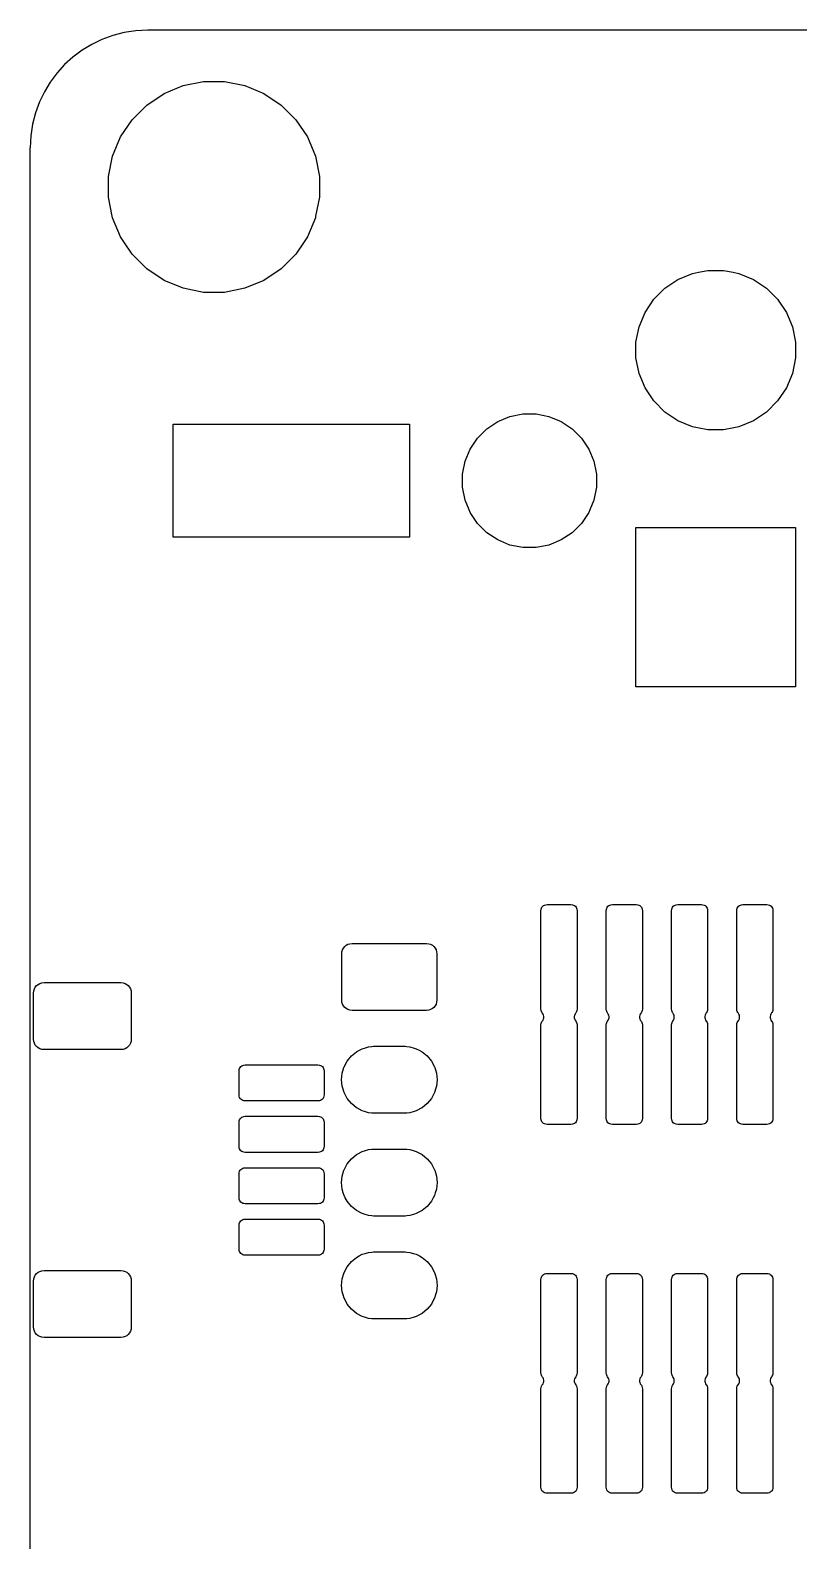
# Model space of a CAD drawing. Extents: x 51.8 to 142.9, y -95.9 to -38.
# Drawn here: x 51.82 to 66.77, y -67.36 to -37.97 of the extents above; entities that cross this region are included whole.
import ezdxf

# ---------------------------------------------------------------- set-up
doc = ezdxf.new("R2010")
doc.units = 0
doc.header["$MEASUREMENT"] = 0
doc.layers.add('BLACK', color=7, linetype='CONTINUOUS')

msp = doc.modelspace()

# ---------------------------------------------------------------- linework, layer by layer
at = {"layer": 'BLACK', "linetype": 'CONTINUOUS'}
for p, q in [((54.229, -37.973), (54.102, -37.973)), ((83.947, -37.973), (54.229, -37.973)), ((54.4195, -39.2034), (54.7927, -39.0488)), ((54.7927, -39.0488), (55.189, -38.97)), ((54.7927, -39.0488), (54.7927, -39.0488)), ((54.7927, -39.0488), (54.7927, -39.0488)), ((55.189, -38.97), (55.593, -38.97)), ((55.593, -38.97), (55.9893, -39.0488)), ((55.9893, -39.0488), (55.9893, -39.0488)), ((55.9893, -39.0488), (55.9893, -39.0488)), ((55.9893, -39.0488), (56.3625, -39.2034)), ((54.0836, -39.4279), (54.4195, -39.2034)), ((54.4195, -39.2034), (54.4195, -39.2034)), ((56.3625, -39.2034), (56.3625, -39.2034)), ((56.3625, -39.2034), (56.6984, -39.4279)), ((53.7979, -39.7136), (54.0836, -39.4279)), ((56.6984, -39.4279), (56.9841, -39.7136)), ((53.5734, -40.0495), (53.7979, -39.7136)), ((53.7979, -39.7136), (53.7979, -39.7136)), ((56.9841, -39.7136), (56.9841, -39.7136)), ((56.9841, -39.7136), (57.2086, -40.0495)), ((53.4188, -40.4227), (53.5734, -40.0495)), ((57.2086, -40.0495), (57.3632, -40.4227)), ((51.816, -93.853), (51.816, -40.259)), ((53.34, -40.819), (53.4188, -40.4227)), ((53.4188, -40.4227), (53.4188, -40.4227)), ((57.3632, -40.4227), (57.3632, -40.4227)), ((57.3632, -40.4227), (57.442, -40.819)), ((53.34, -41.223), (53.34, -40.819)), ((57.442, -40.819), (57.442, -41.223)), ((53.4134, -41.592), (53.34, -41.223)), ((57.442, -41.223), (57.3686, -41.592)), ((53.4188, -41.6193), (53.4134, -41.592)), ((53.5734, -41.9925), (53.4188, -41.6193)), ((57.3632, -41.6193), (57.2086, -41.9925)), ((57.3686, -41.592), (57.3632, -41.6193)), ((53.6363, -42.0866), (53.5734, -41.9925)), ((57.2086, -41.9925), (57.1457, -42.0866)), ((53.7979, -42.3284), (53.6363, -42.0866)), ((57.1457, -42.0866), (56.9841, -42.3284)), ((54.0836, -42.6141), (53.7979, -42.3284)), ((56.9841, -42.3284), (56.6984, -42.6141)), ((54.4195, -42.8386), (54.0836, -42.6141)), ((54.0836, -42.6141), (54.0836, -42.6141)), ((54.7927, -42.9932), (54.4195, -42.8386)), ((56.3625, -42.8386), (55.9893, -42.9932)), ((56.6984, -42.6141), (56.3625, -42.8386)), ((56.6984, -42.6141), (56.6984, -42.6141)), ((64.1623, -42.9913), (64.4163, -42.8215)), ((64.4163, -42.8215), (64.6986, -42.7046)), ((64.6986, -42.7046), (64.8139, -42.6817)), ((64.8139, -42.6817), (64.9982, -42.645)), ((64.9982, -42.645), (65.3038, -42.645)), ((65.3038, -42.645), (65.4881, -42.6817)), ((65.4881, -42.6817), (65.6034, -42.7046)), ((65.6034, -42.7046), (65.8857, -42.8215)), ((65.8857, -42.8215), (66.1397, -42.9913)), ((55.189, -43.072), (54.7927, -42.9932)), ((54.7927, -42.9932), (54.7927, -42.9932)), ((54.7927, -42.9932), (54.7927, -42.9932)), ((55.593, -43.072), (55.189, -43.072)), ((55.9893, -42.9932), (55.593, -43.072)), ((55.9893, -42.9932), (55.9893, -42.9932)), ((55.9893, -42.9932), (55.9893, -42.9932)), ((63.9463, -43.2073), (64.1623, -42.9913)), ((66.1397, -42.9913), (66.3557, -43.2073)), ((63.6596, -43.7436), (63.7765, -43.4613)), ((63.7765, -43.4613), (63.9463, -43.2073)), ((66.3557, -43.2073), (66.5255, -43.4613)), ((66.5255, -43.4613), (66.6424, -43.7436)), ((63.6, -44.0432), (63.6596, -43.7436)), ((66.6424, -43.7436), (66.702, -44.0432)), ((63.6, -44.3488), (63.6, -44.0432)), ((66.702, -44.0432), (66.702, -44.3488)), ((63.6596, -44.6484), (63.6, -44.3488)), ((66.702, -44.3488), (66.6424, -44.6484)), ((63.7765, -44.9307), (63.6596, -44.6484)), ((66.6424, -44.6484), (66.5255, -44.9307)), ((63.9463, -45.1847), (63.7765, -44.9307)), ((66.5255, -44.9307), (66.3557, -45.1847)), ((64.1623, -45.4007), (63.9463, -45.1847)), ((66.3557, -45.1847), (66.1397, -45.4007)), ((60.9421, -45.5705), (61.1485, -45.485)), ((61.1485, -45.485), (61.3999, -45.435)), ((61.1485, -45.485), (61.1485, -45.485)), ((61.1485, -45.485), (61.1485, -45.485)), ((61.3999, -45.435), (61.6561, -45.435)), ((61.6561, -45.435), (61.9075, -45.485)), ((61.9075, -45.485), (61.9075, -45.485)), ((61.9075, -45.485), (61.9075, -45.485)), ((61.9075, -45.485), (62.1139, -45.5705)), ((64.4163, -45.5705), (64.1623, -45.4007)), ((66.1397, -45.4007), (65.8857, -45.5705)), ((54.595, -47.837), (54.595, -45.635)), ((54.595, -45.635), (59.197, -45.635)), ((59.197, -45.635), (59.197, -47.837)), ((60.5174, -45.9067), (60.6987, -45.7254)), ((60.6987, -45.7254), (60.9117, -45.5831)), ((60.9117, -45.5831), (60.9421, -45.5705)), ((62.1139, -45.5705), (62.1443, -45.5831)), ((62.1443, -45.5831), (62.3573, -45.7254)), ((62.3573, -45.7254), (62.5386, -45.9067)), ((64.6986, -45.6874), (64.4163, -45.5705)), ((64.7985, -45.7073), (64.6986, -45.6874)), ((64.9982, -45.747), (64.7985, -45.7073)), ((65.3038, -45.747), (64.9982, -45.747)), ((65.5035, -45.7073), (65.3038, -45.747)), ((65.6034, -45.6874), (65.5035, -45.7073)), ((65.8857, -45.5705), (65.6034, -45.6874)), ((60.277, -46.3565), (60.3751, -46.1197)), ((60.3751, -46.1197), (60.5174, -45.9067)), ((62.5386, -45.9067), (62.6809, -46.1197)), ((62.6809, -46.1197), (62.779, -46.3565)), ((60.233, -46.5776), (60.277, -46.3565)), ((62.779, -46.3565), (62.823, -46.5776)), ((60.227, -46.6079), (60.233, -46.5776)), ((60.227, -46.8641), (60.227, -46.6079)), ((62.823, -46.5776), (62.829, -46.6079)), ((62.829, -46.6079), (62.829, -46.8641)), ((60.277, -47.1155), (60.227, -46.8641)), ((62.829, -46.8641), (62.779, -47.1155)), ((60.3552, -47.3043), (60.277, -47.1155)), ((60.3751, -47.3523), (60.3552, -47.3043)), ((62.7008, -47.3043), (62.6809, -47.3523)), ((62.779, -47.1155), (62.7008, -47.3043)), ((60.5174, -47.5653), (60.3751, -47.3523)), ((60.6987, -47.7466), (60.5174, -47.5653)), ((62.5386, -47.5653), (62.3573, -47.7466)), ((62.6809, -47.3523), (62.5386, -47.5653)), ((59.197, -47.837), (54.595, -47.837)), ((60.9117, -47.8889), (60.6987, -47.7466)), ((60.6987, -47.7466), (60.6987, -47.7466)), ((61.1485, -47.987), (60.9117, -47.8889)), ((62.1443, -47.8889), (61.9075, -47.987)), ((62.3573, -47.7466), (62.1443, -47.8889)), ((62.3573, -47.7466), (62.3573, -47.7466)), ((63.6, -50.747), (63.6, -47.645)), ((63.6, -47.645), (66.702, -47.645)), ((66.702, -47.645), (66.702, -50.747)), ((61.3999, -48.037), (61.1485, -47.987)), ((61.1485, -47.987), (61.1485, -47.987)), ((61.1485, -47.987), (61.1485, -47.987)), ((61.6561, -48.037), (61.3999, -48.037)), ((61.9075, -47.987), (61.6561, -48.037)), ((61.9075, -47.987), (61.9075, -47.987)), ((61.9075, -47.987), (61.9075, -47.987)), ((66.702, -50.747), (63.6, -50.747)), ((61.752, -55.0991), (61.7548, -55.0711)), ((61.752, -57.0129), (61.752, -55.0991)), ((61.7548, -55.0711), (61.7612, -55.05)), ((61.7612, -55.05), (61.7715, -55.0306)), ((61.7715, -55.0306), (61.7855, -55.0135)), ((61.7855, -55.0135), (61.8026, -54.9995)), ((61.8026, -54.9995), (61.822, -54.9892)), ((61.822, -54.9892), (61.8431, -54.9828)), ((61.8431, -54.9828), (61.8711, -54.98)), ((61.8711, -54.98), (62.3349, -54.98)), ((62.3349, -54.98), (62.3629, -54.9828)), ((62.3629, -54.9828), (62.384, -54.9892)), ((62.384, -54.9892), (62.4034, -54.9995)), ((62.4034, -54.9995), (62.4205, -55.0135)), ((62.4205, -55.0135), (62.4345, -55.0306)), ((62.4345, -55.0306), (62.4448, -55.05)), ((62.4448, -55.05), (62.4512, -55.0711)), ((62.4512, -55.0711), (62.454, -55.0991)), ((62.454, -55.0991), (62.454, -57.0129)), ((63.022, -55.0991), (63.0248, -55.0711)), ((63.022, -57.0129), (63.022, -55.0991)), ((63.0248, -55.0711), (63.0312, -55.05)), ((63.0312, -55.05), (63.0415, -55.0306)), ((63.0415, -55.0306), (63.0555, -55.0135)), ((63.0555, -55.0135), (63.0726, -54.9995)), ((63.0726, -54.9995), (63.092, -54.9892)), ((63.092, -54.9892), (63.1131, -54.9828)), ((63.1131, -54.9828), (63.1411, -54.98)), ((63.1411, -54.98), (63.6049, -54.98)), ((63.6049, -54.98), (63.6329, -54.9828)), ((63.6329, -54.9828), (63.654, -54.9892)), ((63.654, -54.9892), (63.6734, -54.9995)), ((63.6734, -54.9995), (63.6905, -55.0135)), ((63.6905, -55.0135), (63.7045, -55.0306)), ((63.7045, -55.0306), (63.7148, -55.05)), ((63.7148, -55.05), (63.7212, -55.0711)), ((63.7212, -55.0711), (63.724, -55.0991)), ((63.724, -55.0991), (63.724, -57.0129)), ((64.292, -55.0991), (64.2948, -55.0711)), ((64.292, -57.0129), (64.292, -55.0991)), ((64.2948, -55.0711), (64.3012, -55.05)), ((64.3012, -55.05), (64.3115, -55.0306)), ((64.3115, -55.0306), (64.3255, -55.0135)), ((64.3255, -55.0135), (64.3426, -54.9995)), ((64.3426, -54.9995), (64.362, -54.9892)), ((64.362, -54.9892), (64.3831, -54.9828)), ((64.3831, -54.9828), (64.4111, -54.98)), ((64.4111, -54.98), (64.8749, -54.98)), ((64.8749, -54.98), (64.9029, -54.9828)), ((64.9029, -54.9828), (64.924, -54.9892)), ((64.924, -54.9892), (64.9434, -54.9995)), ((64.9434, -54.9995), (64.9605, -55.0135)), ((64.9605, -55.0135), (64.9745, -55.0306)), ((64.9745, -55.0306), (64.9848, -55.05)), ((64.9848, -55.05), (64.9912, -55.0711)), ((64.9912, -55.0711), (64.994, -55.0991)), ((64.994, -55.0991), (64.994, -57.0129)), ((65.562, -55.0991), (65.5648, -55.0711)), ((65.562, -57.0129), (65.562, -55.0991)), ((65.5648, -55.0711), (65.5712, -55.05)), ((65.5712, -55.05), (65.5815, -55.0306)), ((65.5815, -55.0306), (65.5955, -55.0135)), ((65.5955, -55.0135), (65.6126, -54.9995)), ((65.6126, -54.9995), (65.632, -54.9892)), ((65.632, -54.9892), (65.6531, -54.9828)), ((65.6531, -54.9828), (65.6811, -54.98)), ((65.6811, -54.98), (66.1449, -54.98)), ((66.1449, -54.98), (66.1729, -54.9828)), ((66.1729, -54.9828), (66.194, -54.9892)), ((66.194, -54.9892), (66.2134, -54.9995)), ((66.2134, -54.9995), (66.2305, -55.0135)), ((66.2305, -55.0135), (66.2445, -55.0306)), ((66.2445, -55.0306), (66.2548, -55.05)), ((66.2548, -55.05), (66.2612, -55.0711)), ((66.2612, -55.0711), (66.264, -55.0991)), ((66.264, -55.0991), (66.264, -57.0129)), ((57.8907, -55.8597), (57.9089, -55.8255)), ((57.9089, -55.8255), (57.9335, -55.7955)), ((57.9335, -55.7955), (57.9635, -55.7709)), ((57.9635, -55.7709), (57.9977, -55.7527)), ((57.9977, -55.7527), (58.0348, -55.7414)), ((58.0348, -55.7414), (58.0795, -55.737)), ((58.0795, -55.737), (59.5225, -55.737)), ((59.5225, -55.737), (59.5672, -55.7414)), ((59.5672, -55.7414), (59.6043, -55.7527)), ((59.6043, -55.7527), (59.6385, -55.7709)), ((59.6385, -55.7709), (59.6685, -55.7955)), ((59.6685, -55.7955), (59.6931, -55.8255)), ((59.6931, -55.8255), (59.7113, -55.8597)), ((57.875, -55.9415), (57.8794, -55.8968)), ((57.875, -56.8345), (57.875, -55.9415)), ((57.8794, -55.8968), (57.8907, -55.8597)), ((59.7113, -55.8597), (59.7226, -55.8968)), ((59.7226, -55.8968), (59.727, -55.9415)), ((59.727, -55.9415), (59.727, -56.8345)), ((51.881, -56.7035), (51.8854, -56.6588)), ((51.881, -57.5965), (51.881, -56.7035)), ((51.8854, -56.6588), (51.8967, -56.6217)), ((51.8967, -56.6217), (51.9149, -56.5875)), ((51.9149, -56.5875), (51.9395, -56.5575)), ((51.9395, -56.5575), (51.9695, -56.5329)), ((51.9695, -56.5329), (52.0037, -56.5147)), ((52.0037, -56.5147), (52.0408, -56.5034)), ((52.0408, -56.5034), (52.0855, -56.499)), ((52.0855, -56.499), (53.5785, -56.499)), ((53.5785, -56.499), (53.6232, -56.5034)), ((53.6232, -56.5034), (53.6603, -56.5147)), ((53.6603, -56.5147), (53.6945, -56.5329)), ((53.6945, -56.5329), (53.7245, -56.5575)), ((53.7245, -56.5575), (53.7491, -56.5875)), ((53.7491, -56.5875), (53.7673, -56.6217)), ((53.7673, -56.6217), (53.7786, -56.6588)), ((53.7786, -56.6588), (53.783, -56.7035)), ((53.783, -56.7035), (53.783, -57.5965)), ((57.8794, -56.8792), (57.875, -56.8345)), ((57.8907, -56.9163), (57.8794, -56.8792)), ((57.9089, -56.9505), (57.8907, -56.9163)), ((57.9335, -56.9805), (57.9089, -56.9505)), ((57.9635, -57.0051), (57.9335, -56.9805)), ((59.6685, -56.9805), (59.6385, -57.0051)), ((59.6931, -56.9505), (59.6685, -56.9805)), ((59.7113, -56.9163), (59.6931, -56.9505)), ((59.7226, -56.8792), (59.7113, -56.9163)), ((59.727, -56.8345), (59.7226, -56.8792)), ((57.9977, -57.0233), (57.9635, -57.0051)), ((58.0348, -57.0346), (57.9977, -57.0233)), ((58.0795, -57.039), (58.0348, -57.0346)), ((59.5225, -57.039), (58.0795, -57.039)), ((59.5672, -57.0346), (59.5225, -57.039)), ((59.6043, -57.0233), (59.5672, -57.0346)), ((59.6385, -57.0051), (59.6043, -57.0233)), ((61.7548, -57.0409), (61.752, -57.0129)), ((61.752, -57.3241), (61.7548, -57.2961)), ((61.7612, -57.062), (61.7548, -57.0409)), ((61.7548, -57.2961), (61.7612, -57.275)), ((61.7715, -57.0814), (61.7612, -57.062)), ((61.7612, -57.275), (61.7715, -57.2556)), ((61.7779, -57.0892), (61.7715, -57.0814)), ((61.7715, -57.2556), (61.7779, -57.2478)), ((61.7915, -57.1096), (61.7779, -57.0892)), ((61.7779, -57.2478), (61.7915, -57.2274)), ((61.8009, -57.1322), (61.7915, -57.1096)), ((61.7915, -57.2274), (61.8009, -57.2048)), ((61.8057, -57.1562), (61.8009, -57.1322)), ((61.8009, -57.2048), (61.8057, -57.1808)), ((61.8057, -57.1808), (61.8057, -57.1562)), ((62.4051, -57.1322), (62.4003, -57.1562)), ((62.4003, -57.1562), (62.4003, -57.1807)), ((62.4003, -57.1807), (62.4051, -57.2048)), ((62.4145, -57.1096), (62.4051, -57.1322)), ((62.4051, -57.2048), (62.4145, -57.2274)), ((62.4281, -57.0892), (62.4145, -57.1096)), ((62.4145, -57.2274), (62.4281, -57.2478)), ((62.4345, -57.0814), (62.4281, -57.0892)), ((62.4281, -57.2478), (62.4345, -57.2556)), ((62.4448, -57.062), (62.4345, -57.0814)), ((62.4345, -57.2556), (62.4448, -57.275)), ((62.4512, -57.0409), (62.4448, -57.062)), ((62.4448, -57.275), (62.4512, -57.2961)), ((62.454, -57.0129), (62.4512, -57.0409)), ((62.4512, -57.2961), (62.454, -57.3241)), ((63.0248, -57.0409), (63.022, -57.0129)), ((63.022, -57.3241), (63.0248, -57.2961)), ((63.0312, -57.062), (63.0248, -57.0409)), ((63.0248, -57.2961), (63.0312, -57.275)), ((63.0415, -57.0814), (63.0312, -57.062)), ((63.0312, -57.275), (63.0415, -57.2556)), ((63.0479, -57.0892), (63.0415, -57.0814)), ((63.0415, -57.2556), (63.0479, -57.2478)), ((63.0615, -57.1096), (63.0479, -57.0892)), ((63.0479, -57.2478), (63.0615, -57.2274)), ((63.0709, -57.1322), (63.0615, -57.1096)), ((63.0615, -57.2274), (63.0709, -57.2048)), ((63.0757, -57.1562), (63.0709, -57.1322)), ((63.0709, -57.2048), (63.0757, -57.1808)), ((63.0757, -57.1808), (63.0757, -57.1562)), ((63.6751, -57.1322), (63.6703, -57.1562)), ((63.6703, -57.1562), (63.6703, -57.1807)), ((63.6703, -57.1807), (63.6751, -57.2048)), ((63.6845, -57.1096), (63.6751, -57.1322)), ((63.6751, -57.2048), (63.6845, -57.2274)), ((63.6981, -57.0892), (63.6845, -57.1096)), ((63.6845, -57.2274), (63.6981, -57.2478)), ((63.7045, -57.0814), (63.6981, -57.0892)), ((63.6981, -57.2478), (63.7045, -57.2556)), ((63.7148, -57.062), (63.7045, -57.0814)), ((63.7045, -57.2556), (63.7148, -57.275)), ((63.7212, -57.0409), (63.7148, -57.062)), ((63.7148, -57.275), (63.7212, -57.2961)), ((63.724, -57.0129), (63.7212, -57.0409)), ((63.7212, -57.2961), (63.724, -57.3241)), ((64.2948, -57.0409), (64.292, -57.0129)), ((64.292, -57.3241), (64.2948, -57.2961)), ((64.3012, -57.062), (64.2948, -57.0409)), ((64.2948, -57.2961), (64.3012, -57.275)), ((64.3115, -57.0814), (64.3012, -57.062)), ((64.3012, -57.275), (64.3115, -57.2556)), ((64.3179, -57.0892), (64.3115, -57.0814)), ((64.3115, -57.2556), (64.3179, -57.2478)), ((64.3315, -57.1096), (64.3179, -57.0892)), ((64.3179, -57.2478), (64.3315, -57.2274)), ((64.3409, -57.1322), (64.3315, -57.1096)), ((64.3315, -57.2274), (64.3409, -57.2048)), ((64.3457, -57.1562), (64.3409, -57.1322)), ((64.3409, -57.2048), (64.3457, -57.1808)), ((64.3457, -57.1808), (64.3457, -57.1562)), ((64.9451, -57.1322), (64.9403, -57.1562)), ((64.9403, -57.1562), (64.9403, -57.1807)), ((64.9403, -57.1807), (64.9451, -57.2048)), ((64.9545, -57.1096), (64.9451, -57.1322)), ((64.9451, -57.2048), (64.9545, -57.2274)), ((64.9681, -57.0892), (64.9545, -57.1096)), ((64.9545, -57.2274), (64.9681, -57.2478)), ((64.9745, -57.0814), (64.9681, -57.0892)), ((64.9681, -57.2478), (64.9745, -57.2556)), ((64.9848, -57.062), (64.9745, -57.0814)), ((64.9745, -57.2556), (64.9848, -57.275)), ((64.9912, -57.0409), (64.9848, -57.062)), ((64.9848, -57.275), (64.9912, -57.2961)), ((64.994, -57.0129), (64.9912, -57.0409)), ((64.9912, -57.2961), (64.994, -57.3241)), ((65.5648, -57.0409), (65.562, -57.0129)), ((65.562, -57.3241), (65.5648, -57.2961)), ((65.5712, -57.062), (65.5648, -57.0409)), ((65.5648, -57.2961), (65.5712, -57.275)), ((65.5815, -57.0814), (65.5712, -57.062)), ((65.5712, -57.275), (65.5815, -57.2556)), ((65.5879, -57.0892), (65.5815, -57.0814)), ((65.5815, -57.2556), (65.5879, -57.2478)), ((65.6015, -57.1096), (65.5879, -57.0892)), ((65.5879, -57.2478), (65.6015, -57.2274)), ((65.6109, -57.1322), (65.6015, -57.1096)), ((65.6015, -57.2274), (65.6109, -57.2048)), ((65.6157, -57.1562), (65.6109, -57.1322)), ((65.6109, -57.2048), (65.6157, -57.1808)), ((65.6157, -57.1808), (65.6157, -57.1562)), ((66.2151, -57.1322), (66.2103, -57.1562)), ((66.2103, -57.1562), (66.2103, -57.1807)), ((66.2103, -57.1807), (66.2151, -57.2048)), ((66.2245, -57.1096), (66.2151, -57.1322)), ((66.2151, -57.2048), (66.2245, -57.2274)), ((66.2381, -57.0892), (66.2245, -57.1096)), ((66.2245, -57.2274), (66.2381, -57.2478)), ((66.2445, -57.0814), (66.2381, -57.0892)), ((66.2381, -57.2478), (66.2445, -57.2556)), ((66.2548, -57.062), (66.2445, -57.0814)), ((66.2445, -57.2556), (66.2548, -57.275)), ((66.2612, -57.0409), (66.2548, -57.062)), ((66.2548, -57.275), (66.2612, -57.2961)), ((66.264, -57.0129), (66.2612, -57.0409)), ((66.2612, -57.2961), (66.264, -57.3241)), ((61.752, -59.1379), (61.752, -57.3241)), ((62.454, -57.3241), (62.454, -59.1379)), ((63.022, -59.1379), (63.022, -57.3241)), ((63.724, -57.3241), (63.724, -59.1379)), ((64.292, -59.1379), (64.292, -57.3241)), ((64.994, -57.3241), (64.994, -59.1379)), ((65.562, -59.1379), (65.562, -57.3241)), ((66.264, -57.3241), (66.264, -59.1379)), ((51.8854, -57.6412), (51.881, -57.5965)), ((51.8967, -57.6783), (51.8854, -57.6412)), ((51.9149, -57.7125), (51.8967, -57.6783)), ((51.9395, -57.7425), (51.9149, -57.7125)), ((51.9695, -57.7671), (51.9395, -57.7425)), ((52.0037, -57.7853), (51.9695, -57.7671)), ((52.0408, -57.7966), (52.0037, -57.7853)), ((52.0855, -57.801), (52.0408, -57.7966)), ((53.5785, -57.801), (52.0855, -57.801)), ((53.6232, -57.7966), (53.5785, -57.801)), ((53.6603, -57.7853), (53.6232, -57.7966)), ((53.6945, -57.7671), (53.6603, -57.7853)), ((53.7245, -57.7425), (53.6945, -57.7671)), ((53.7491, -57.7125), (53.7245, -57.7425)), ((53.7673, -57.6783), (53.7491, -57.7125)), ((53.7786, -57.6412), (53.7673, -57.6783)), ((53.783, -57.5965), (53.7786, -57.6412)), ((58.0634, -57.9254), (58.1626, -57.8441)), ((58.1626, -57.8441), (58.2193, -57.8138)), ((58.2193, -57.8138), (58.2757, -57.7836)), ((58.2757, -57.7836), (58.3166, -57.7712)), ((58.3166, -57.7712), (58.3984, -57.7464)), ((58.3984, -57.7464), (58.4621, -57.7401)), ((58.4621, -57.7401), (58.494, -57.737)), ((58.494, -57.737), (59.108, -57.737)), ((59.108, -57.737), (59.1399, -57.7401)), ((59.1399, -57.7401), (59.2036, -57.7464)), ((59.2036, -57.7464), (59.2854, -57.7712)), ((59.2854, -57.7712), (59.3263, -57.7836)), ((59.3263, -57.7836), (59.3827, -57.8138)), ((59.3827, -57.8138), (59.4394, -57.8441)), ((59.4394, -57.8441), (59.5386, -57.9254)), ((55.8838, -58.1901), (55.8902, -58.169)), ((55.8902, -58.169), (55.9005, -58.1496)), ((55.9005, -58.1496), (55.9145, -58.1325)), ((55.9145, -58.1325), (55.9316, -58.1185)), ((55.9316, -58.1185), (55.951, -58.1082)), ((55.951, -58.1082), (55.9721, -58.1018)), ((55.9721, -58.1018), (56.0001, -58.099)), ((56.0001, -58.099), (57.4139, -58.099)), ((57.4139, -58.099), (57.4419, -58.1018)), ((57.4419, -58.1018), (57.463, -58.1082)), ((57.463, -58.1082), (57.4824, -58.1185)), ((57.4824, -58.1185), (57.4995, -58.1325)), ((57.4995, -58.1325), (57.5135, -58.1496)), ((57.5135, -58.1496), (57.5238, -58.169)), ((57.5238, -58.169), (57.5302, -58.1901)), ((57.8844, -58.2604), (57.918, -58.1496)), ((57.918, -58.1496), (57.9216, -58.1377)), ((57.9216, -58.1377), (57.9821, -58.0246)), ((57.9821, -58.0246), (58.0634, -57.9254)), ((57.9821, -58.0246), (57.9821, -58.0246)), ((59.5386, -57.9254), (59.6199, -58.0246)), ((59.6199, -58.0246), (59.6199, -58.0246)), ((59.6199, -58.0246), (59.6804, -58.1377)), ((59.6804, -58.1377), (59.684, -58.1496)), ((59.684, -58.1496), (59.7176, -58.2604)), ((55.881, -58.2181), (55.8838, -58.1901)), ((55.881, -58.6819), (55.881, -58.2181)), ((57.5302, -58.1901), (57.533, -58.2181)), ((57.533, -58.2181), (57.533, -58.6819)), ((57.8719, -58.388), (57.8844, -58.2604)), ((57.8844, -58.5156), (57.8719, -58.388)), ((59.7176, -58.2604), (59.7301, -58.388)), ((59.7301, -58.388), (59.7176, -58.5156)), ((55.8838, -58.7099), (55.881, -58.6819)), ((55.8902, -58.731), (55.8838, -58.7099)), ((55.9005, -58.7504), (55.8902, -58.731)), ((55.9145, -58.7675), (55.9005, -58.7504)), ((57.5135, -58.7504), (57.4995, -58.7675)), ((57.5238, -58.731), (57.5135, -58.7504)), ((57.5302, -58.7099), (57.5238, -58.731)), ((57.533, -58.6819), (57.5302, -58.7099)), ((57.8945, -58.5489), (57.8844, -58.5156)), ((57.9216, -58.6383), (57.8945, -58.5489)), ((57.9466, -58.6851), (57.9216, -58.6383)), ((57.9821, -58.7514), (57.9466, -58.6851)), ((58.0634, -58.8506), (57.9821, -58.7514)), ((59.6199, -58.7514), (59.5386, -58.8506)), ((59.6554, -58.6851), (59.6199, -58.7514)), ((59.6804, -58.6383), (59.6554, -58.6851)), ((59.7075, -58.5489), (59.6804, -58.6383)), ((59.7176, -58.5156), (59.7075, -58.5489)), ((55.9316, -58.7815), (55.9145, -58.7675)), ((55.951, -58.7918), (55.9316, -58.7815)), ((55.9721, -58.7982), (55.951, -58.7918)), ((56.0001, -58.801), (55.9721, -58.7982)), ((57.4139, -58.801), (56.0001, -58.801)), ((57.4419, -58.7982), (57.4139, -58.801)), ((57.463, -58.7918), (57.4419, -58.7982)), ((57.4824, -58.7815), (57.463, -58.7918)), ((57.4995, -58.7675), (57.4824, -58.7815)), ((58.1626, -58.9319), (58.0634, -58.8506)), ((58.1666, -58.9341), (58.1626, -58.9319)), ((58.2757, -58.9924), (58.1666, -58.9341)), ((58.3166, -59.0048), (58.2757, -58.9924)), ((58.3984, -59.0296), (58.3166, -59.0048)), ((58.4621, -59.0359), (58.3984, -59.0296)), ((58.494, -59.039), (58.4621, -59.0359)), ((59.108, -59.039), (58.494, -59.039)), ((59.1399, -59.0359), (59.108, -59.039)), ((59.2036, -59.0296), (59.1399, -59.0359)), ((59.2854, -59.0048), (59.2036, -59.0296)), ((59.3263, -58.9924), (59.2854, -59.0048)), ((59.4354, -58.9341), (59.3263, -58.9924)), ((59.4394, -58.9319), (59.4354, -58.9341)), ((59.5386, -58.8506), (59.4394, -58.9319)), ((55.881, -59.2181), (55.8838, -59.1901)), ((55.881, -59.6819), (55.881, -59.2181)), ((55.8838, -59.1901), (55.8902, -59.169)), ((55.8902, -59.169), (55.9005, -59.1496)), ((55.9005, -59.1496), (55.9145, -59.1325)), ((55.9145, -59.1325), (55.9316, -59.1185)), ((55.9316, -59.1185), (55.951, -59.1082)), ((55.951, -59.1082), (55.9721, -59.1018)), ((55.9721, -59.1018), (56.0001, -59.099)), ((56.0001, -59.099), (57.4139, -59.099)), ((57.4139, -59.099), (57.4419, -59.1018)), ((57.4419, -59.1018), (57.463, -59.1082)), ((57.463, -59.1082), (57.4824, -59.1185)), ((57.4824, -59.1185), (57.4995, -59.1325)), ((57.4995, -59.1325), (57.5135, -59.1496)), ((57.5135, -59.1496), (57.5238, -59.169)), ((57.5238, -59.169), (57.5302, -59.1901)), ((57.5302, -59.1901), (57.533, -59.2181)), ((57.533, -59.2181), (57.533, -59.6819)), ((61.7548, -59.1659), (61.752, -59.1379)), ((61.7612, -59.187), (61.7548, -59.1659)), ((61.7715, -59.2064), (61.7612, -59.187)), ((61.7855, -59.2235), (61.7715, -59.2064)), ((61.8026, -59.2375), (61.7855, -59.2235)), ((61.822, -59.2478), (61.8026, -59.2375)), ((61.8431, -59.2542), (61.822, -59.2478)), ((61.8711, -59.257), (61.8431, -59.2542)), ((62.3349, -59.257), (61.8711, -59.257)), ((62.3629, -59.2542), (62.3349, -59.257)), ((62.384, -59.2478), (62.3629, -59.2542)), ((62.4034, -59.2375), (62.384, -59.2478)), ((62.4205, -59.2235), (62.4034, -59.2375)), ((62.4345, -59.2064), (62.4205, -59.2235)), ((62.4448, -59.187), (62.4345, -59.2064)), ((62.4512, -59.1659), (62.4448, -59.187)), ((62.454, -59.1379), (62.4512, -59.1659)), ((63.0248, -59.1659), (63.022, -59.1379)), ((63.0312, -59.187), (63.0248, -59.1659)), ((63.0415, -59.2064), (63.0312, -59.187)), ((63.0555, -59.2235), (63.0415, -59.2064)), ((63.0726, -59.2375), (63.0555, -59.2235)), ((63.092, -59.2478), (63.0726, -59.2375)), ((63.1131, -59.2542), (63.092, -59.2478)), ((63.1411, -59.257), (63.1131, -59.2542)), ((63.6049, -59.257), (63.1411, -59.257)), ((63.6329, -59.2542), (63.6049, -59.257)), ((63.654, -59.2478), (63.6329, -59.2542)), ((63.6734, -59.2375), (63.654, -59.2478)), ((63.6905, -59.2235), (63.6734, -59.2375)), ((63.7045, -59.2064), (63.6905, -59.2235)), ((63.7148, -59.187), (63.7045, -59.2064)), ((63.7212, -59.1659), (63.7148, -59.187)), ((63.724, -59.1379), (63.7212, -59.1659)), ((64.2948, -59.1659), (64.292, -59.1379)), ((64.3012, -59.187), (64.2948, -59.1659)), ((64.3115, -59.2064), (64.3012, -59.187)), ((64.3255, -59.2235), (64.3115, -59.2064)), ((64.3426, -59.2375), (64.3255, -59.2235)), ((64.362, -59.2478), (64.3426, -59.2375)), ((64.3831, -59.2542), (64.362, -59.2478)), ((64.4111, -59.257), (64.3831, -59.2542)), ((64.8749, -59.257), (64.4111, -59.257)), ((64.9029, -59.2542), (64.8749, -59.257)), ((64.924, -59.2478), (64.9029, -59.2542)), ((64.9434, -59.2375), (64.924, -59.2478)), ((64.9605, -59.2235), (64.9434, -59.2375)), ((64.9745, -59.2064), (64.9605, -59.2235)), ((64.9848, -59.187), (64.9745, -59.2064)), ((64.9912, -59.1659), (64.9848, -59.187)), ((64.994, -59.1379), (64.9912, -59.1659)), ((65.5648, -59.1659), (65.562, -59.1379)), ((65.5712, -59.187), (65.5648, -59.1659)), ((65.5815, -59.2064), (65.5712, -59.187)), ((65.5955, -59.2235), (65.5815, -59.2064)), ((65.6126, -59.2375), (65.5955, -59.2235)), ((65.632, -59.2478), (65.6126, -59.2375)), ((65.6531, -59.2542), (65.632, -59.2478)), ((65.6811, -59.257), (65.6531, -59.2542)), ((66.1449, -59.257), (65.6811, -59.257)), ((66.1729, -59.2542), (66.1449, -59.257)), ((66.194, -59.2478), (66.1729, -59.2542)), ((66.2134, -59.2375), (66.194, -59.2478)), ((66.2305, -59.2235), (66.2134, -59.2375)), ((66.2445, -59.2064), (66.2305, -59.2235)), ((66.2548, -59.187), (66.2445, -59.2064)), ((66.2612, -59.1659), (66.2548, -59.187)), ((66.264, -59.1379), (66.2612, -59.1659)), ((55.8838, -59.7099), (55.881, -59.6819)), ((55.8902, -59.731), (55.8838, -59.7099)), ((55.9005, -59.7504), (55.8902, -59.731)), ((55.9145, -59.7675), (55.9005, -59.7504)), ((55.9316, -59.7815), (55.9145, -59.7675)), ((55.951, -59.7918), (55.9316, -59.7815)), ((55.9721, -59.7982), (55.951, -59.7918)), ((56.0001, -59.801), (55.9721, -59.7982)), ((57.4139, -59.801), (56.0001, -59.801)), ((57.4419, -59.7982), (57.4139, -59.801)), ((57.463, -59.7918), (57.4419, -59.7982)), ((57.4824, -59.7815), (57.463, -59.7918)), ((57.4995, -59.7675), (57.4824, -59.7815)), ((57.5135, -59.7504), (57.4995, -59.7675)), ((57.5238, -59.731), (57.5135, -59.7504)), ((57.5302, -59.7099), (57.5238, -59.731)), ((57.533, -59.6819), (57.5302, -59.7099)), ((57.9821, -60.0246), (58.0634, -59.9254)), ((58.0634, -59.9254), (58.1626, -59.8441)), ((58.1626, -59.8441), (58.1886, -59.8302)), ((58.1886, -59.8302), (58.2757, -59.7836)), ((58.2757, -59.7836), (58.3359, -59.7654)), ((58.3359, -59.7654), (58.3984, -59.7464)), ((58.3984, -59.7464), (58.4621, -59.7401)), ((58.4621, -59.7401), (58.494, -59.737)), ((58.494, -59.737), (59.108, -59.737)), ((59.108, -59.737), (59.1399, -59.7401)), ((59.1399, -59.7401), (59.2036, -59.7464)), ((59.2036, -59.7464), (59.2661, -59.7654)), ((59.2661, -59.7654), (59.3263, -59.7836)), ((59.3263, -59.7836), (59.4134, -59.8302)), ((59.4134, -59.8302), (59.4394, -59.8441)), ((59.4394, -59.8441), (59.5386, -59.9254)), ((59.5386, -59.9254), (59.6199, -60.0246)), ((55.881, -60.2181), (55.8838, -60.1901)), ((55.881, -60.6819), (55.881, -60.2181)), ((55.8838, -60.1901), (55.8902, -60.169)), ((55.8902, -60.169), (55.9005, -60.1496)), ((55.9005, -60.1496), (55.9145, -60.1325)), ((55.9145, -60.1325), (55.9316, -60.1185)), ((55.9316, -60.1185), (55.951, -60.1082)), ((55.951, -60.1082), (55.9721, -60.1018)), ((55.9721, -60.1018), (56.0001, -60.099)), ((56.0001, -60.099), (57.4139, -60.099)), ((57.4139, -60.099), (57.4419, -60.1018)), ((57.4419, -60.1018), (57.463, -60.1082)), ((57.463, -60.1082), (57.4824, -60.1185)), ((57.4824, -60.1185), (57.4995, -60.1325)), ((57.4995, -60.1325), (57.5135, -60.1496)), ((57.5135, -60.1496), (57.5238, -60.169)), ((57.5238, -60.169), (57.5302, -60.1901)), ((57.5302, -60.1901), (57.533, -60.2181)), ((57.533, -60.2181), (57.533, -60.6819)), ((57.8844, -60.2604), (57.918, -60.1496)), ((57.918, -60.1496), (57.9216, -60.1377)), ((57.9216, -60.1377), (57.9821, -60.0246)), ((57.9821, -60.0246), (57.9821, -60.0246)), ((59.6199, -60.0246), (59.6199, -60.0246)), ((59.6199, -60.0246), (59.6804, -60.1377)), ((59.6804, -60.1377), (59.684, -60.1496)), ((59.684, -60.1496), (59.7176, -60.2604)), ((57.8719, -60.388), (57.8844, -60.2604)), ((57.8844, -60.5156), (57.8719, -60.388)), ((57.9053, -60.5844), (57.8844, -60.5156)), ((59.7176, -60.5156), (59.6967, -60.5844)), ((59.7176, -60.2604), (59.7301, -60.388)), ((59.7301, -60.388), (59.7176, -60.5156)), ((55.8838, -60.7099), (55.881, -60.6819)), ((55.8902, -60.731), (55.8838, -60.7099)), ((55.9005, -60.7504), (55.8902, -60.731)), ((55.9145, -60.7675), (55.9005, -60.7504)), ((55.9316, -60.7815), (55.9145, -60.7675)), ((55.951, -60.7918), (55.9316, -60.7815)), ((55.9721, -60.7982), (55.951, -60.7918)), ((56.0001, -60.801), (55.9721, -60.7982)), ((57.4139, -60.801), (56.0001, -60.801)), ((57.4419, -60.7982), (57.4139, -60.801)), ((57.463, -60.7918), (57.4419, -60.7982)), ((57.4824, -60.7815), (57.463, -60.7918)), ((57.4995, -60.7675), (57.4824, -60.7815)), ((57.5135, -60.7504), (57.4995, -60.7675)), ((57.5238, -60.731), (57.5135, -60.7504)), ((57.5302, -60.7099), (57.5238, -60.731)), ((57.533, -60.6819), (57.5302, -60.7099)), ((57.9216, -60.6383), (57.9053, -60.5844)), ((57.9449, -60.6819), (57.9216, -60.6383)), ((57.9821, -60.7514), (57.9449, -60.6819)), ((58.0634, -60.8506), (57.9821, -60.7514)), ((59.6199, -60.7514), (59.5386, -60.8506)), ((59.6571, -60.6819), (59.6199, -60.7514)), ((59.6804, -60.6383), (59.6571, -60.6819)), ((59.6967, -60.5844), (59.6804, -60.6383)), ((55.9316, -61.1185), (55.951, -61.1082)), ((55.951, -61.1082), (55.9721, -61.1018)), ((55.9721, -61.1018), (56.0001, -61.099)), ((56.0001, -61.099), (57.4139, -61.099)), ((57.4139, -61.099), (57.4419, -61.1018)), ((57.4419, -61.1018), (57.463, -61.1082)), ((57.463, -61.1082), (57.4824, -61.1185)), ((58.1626, -60.9319), (58.0634, -60.8506)), ((58.2757, -60.9924), (58.1626, -60.9319)), ((58.1626, -60.9319), (58.1626, -60.9319)), ((58.3105, -61.0029), (58.2757, -60.9924)), ((58.3984, -61.0296), (58.3105, -61.0029)), ((58.4621, -61.0359), (58.3984, -61.0296)), ((58.494, -61.039), (58.4621, -61.0359)), ((59.108, -61.039), (58.494, -61.039)), ((59.1399, -61.0359), (59.108, -61.039)), ((59.2036, -61.0296), (59.1399, -61.0359)), ((59.2915, -61.0029), (59.2036, -61.0296)), ((59.3263, -60.9924), (59.2915, -61.0029)), ((59.4394, -60.9319), (59.3263, -60.9924)), ((59.5386, -60.8506), (59.4394, -60.9319)), ((59.4394, -60.9319), (59.4394, -60.9319)), ((55.881, -61.2181), (55.8838, -61.1901)), ((55.881, -61.6819), (55.881, -61.2181)), ((55.8838, -61.1901), (55.8902, -61.169)), ((55.8902, -61.169), (55.9005, -61.1496)), ((55.9005, -61.1496), (55.9145, -61.1325)), ((55.9145, -61.1325), (55.9316, -61.1185)), ((57.4824, -61.1185), (57.4995, -61.1325)), ((57.4995, -61.1325), (57.5135, -61.1496)), ((57.5135, -61.1496), (57.5238, -61.169)), ((57.5238, -61.169), (57.5302, -61.1901)), ((57.5302, -61.1901), (57.533, -61.2181)), ((57.533, -61.2181), (57.533, -61.6819)), ((55.8838, -61.7099), (55.881, -61.6819)), ((57.533, -61.6819), (57.5302, -61.7099)), ((55.8902, -61.731), (55.8838, -61.7099)), ((55.9005, -61.7504), (55.8902, -61.731)), ((55.9145, -61.7675), (55.9005, -61.7504)), ((55.9316, -61.7815), (55.9145, -61.7675)), ((55.951, -61.7918), (55.9316, -61.7815)), ((55.9721, -61.7982), (55.951, -61.7918)), ((56.0001, -61.801), (55.9721, -61.7982)), ((57.4139, -61.801), (56.0001, -61.801)), ((57.4419, -61.7982), (57.4139, -61.801)), ((57.463, -61.7918), (57.4419, -61.7982)), ((57.4824, -61.7815), (57.463, -61.7918)), ((57.4995, -61.7675), (57.4824, -61.7815)), ((57.5135, -61.7504), (57.4995, -61.7675)), ((57.5238, -61.731), (57.5135, -61.7504)), ((57.5302, -61.7099), (57.5238, -61.731)), ((57.9821, -62.0246), (58.0634, -61.9254)), ((58.0634, -61.9254), (58.1626, -61.8441)), ((58.1626, -61.8441), (58.2159, -61.8156)), ((58.2159, -61.8156), (58.2757, -61.7836)), ((58.2757, -61.7836), (58.329, -61.7675)), ((58.329, -61.7675), (58.3984, -61.7464)), ((58.3984, -61.7464), (58.4621, -61.7401)), ((58.4621, -61.7401), (58.494, -61.737)), ((58.494, -61.737), (59.108, -61.737)), ((59.108, -61.737), (59.1399, -61.7401)), ((59.1399, -61.7401), (59.2036, -61.7464)), ((59.2036, -61.7464), (59.273, -61.7675)), ((59.273, -61.7675), (59.3263, -61.7836)), ((59.3263, -61.7836), (59.3861, -61.8156)), ((59.3861, -61.8156), (59.4394, -61.8441)), ((59.4394, -61.8441), (59.5386, -61.9254)), ((59.5386, -61.9254), (59.6199, -62.0246)), ((51.881, -62.3035), (51.8854, -62.2588)), ((51.8854, -62.2588), (51.8967, -62.2217)), ((51.8967, -62.2217), (51.9149, -62.1875)), ((51.9149, -62.1875), (51.9395, -62.1575)), ((51.9395, -62.1575), (51.9695, -62.1329)), ((51.9695, -62.1329), (52.0037, -62.1147)), ((52.0037, -62.1147), (52.0408, -62.1034)), ((52.0408, -62.1034), (52.0855, -62.099)), ((52.0855, -62.099), (53.5785, -62.099)), ((53.5785, -62.099), (53.6232, -62.1034)), ((53.6232, -62.1034), (53.6603, -62.1147)), ((53.6603, -62.1147), (53.6945, -62.1329)), ((53.6945, -62.1329), (53.7245, -62.1575)), ((53.7245, -62.1575), (53.7491, -62.1875)), ((53.7491, -62.1875), (53.7673, -62.2217)), ((53.7673, -62.2217), (53.7786, -62.2588)), ((53.7786, -62.2588), (53.783, -62.3035)), ((57.8719, -62.388), (57.8844, -62.2604)), ((57.8844, -62.2604), (57.9155, -62.1578)), ((57.9155, -62.1578), (57.9216, -62.1377)), ((57.9216, -62.1377), (57.9821, -62.0246)), ((57.9821, -62.0246), (57.9821, -62.0246)), ((59.6199, -62.0246), (59.6199, -62.0246)), ((59.6199, -62.0246), (59.6804, -62.1377)), ((59.6804, -62.1377), (59.6865, -62.1578)), ((59.6865, -62.1578), (59.7176, -62.2604)), ((59.7176, -62.2604), (59.7301, -62.388)), ((61.752, -62.2741), (61.7548, -62.2461)), ((61.752, -64.0879), (61.752, -62.2741)), ((61.7548, -62.2461), (61.7612, -62.225)), ((61.7612, -62.225), (61.7715, -62.2056)), ((61.7715, -62.2056), (61.7855, -62.1885)), ((61.7855, -62.1885), (61.8026, -62.1745)), ((61.8026, -62.1745), (61.822, -62.1642)), ((61.822, -62.1642), (61.8431, -62.1578)), ((61.8431, -62.1578), (61.8711, -62.155)), ((61.8711, -62.155), (62.3349, -62.155)), ((62.3349, -62.155), (62.3629, -62.1578)), ((62.3629, -62.1578), (62.384, -62.1642)), ((62.384, -62.1642), (62.4034, -62.1745)), ((62.4034, -62.1745), (62.4205, -62.1885)), ((62.4205, -62.1885), (62.4345, -62.2056)), ((62.4345, -62.2056), (62.4448, -62.225)), ((62.4448, -62.225), (62.4512, -62.2461)), ((62.4512, -62.2461), (62.454, -62.2741)), ((62.454, -62.2741), (62.454, -64.0879)), ((63.022, -62.2741), (63.0248, -62.2461)), ((63.022, -64.0879), (63.022, -62.2741)), ((63.0248, -62.2461), (63.0312, -62.225)), ((63.0312, -62.225), (63.0415, -62.2056)), ((63.0415, -62.2056), (63.0555, -62.1885)), ((63.0555, -62.1885), (63.0726, -62.1745)), ((63.0726, -62.1745), (63.092, -62.1642)), ((63.092, -62.1642), (63.1131, -62.1578)), ((63.1131, -62.1578), (63.1411, -62.155)), ((63.1411, -62.155), (63.6049, -62.155)), ((63.6049, -62.155), (63.6329, -62.1578)), ((63.6329, -62.1578), (63.654, -62.1642)), ((63.654, -62.1642), (63.6734, -62.1745)), ((63.6734, -62.1745), (63.6905, -62.1885)), ((63.6905, -62.1885), (63.7045, -62.2056)), ((63.7045, -62.2056), (63.7148, -62.225)), ((63.7148, -62.225), (63.7212, -62.2461)), ((63.7212, -62.2461), (63.724, -62.2741)), ((63.724, -62.2741), (63.724, -64.0879)), ((64.292, -62.2741), (64.2948, -62.2461)), ((64.292, -64.0879), (64.292, -62.2741)), ((64.2948, -62.2461), (64.3012, -62.225)), ((64.3012, -62.225), (64.3115, -62.2056)), ((64.3115, -62.2056), (64.3255, -62.1885)), ((64.3255, -62.1885), (64.3426, -62.1745)), ((64.3426, -62.1745), (64.362, -62.1642)), ((64.362, -62.1642), (64.3831, -62.1578)), ((64.3831, -62.1578), (64.4111, -62.155)), ((64.4111, -62.155), (64.8749, -62.155)), ((64.8749, -62.155), (64.9029, -62.1578)), ((64.9029, -62.1578), (64.924, -62.1642)), ((64.924, -62.1642), (64.9434, -62.1745)), ((64.9434, -62.1745), (64.9605, -62.1885)), ((64.9605, -62.1885), (64.9745, -62.2056)), ((64.9745, -62.2056), (64.9848, -62.225)), ((64.9848, -62.225), (64.9912, -62.2461)), ((64.9912, -62.2461), (64.994, -62.2741)), ((64.994, -62.2741), (64.994, -64.0879)), ((65.562, -62.2741), (65.5648, -62.2461)), ((65.562, -64.0879), (65.562, -62.2741)), ((65.5648, -62.2461), (65.5712, -62.225)), ((65.5712, -62.225), (65.5815, -62.2056)), ((65.5815, -62.2056), (65.5955, -62.1885)), ((65.5955, -62.1885), (65.6126, -62.1745)), ((65.6126, -62.1745), (65.632, -62.1642)), ((65.632, -62.1642), (65.6531, -62.1578)), ((65.6531, -62.1578), (65.6811, -62.155)), ((65.6811, -62.155), (66.1449, -62.155)), ((66.1449, -62.155), (66.1729, -62.1578)), ((66.1729, -62.1578), (66.194, -62.1642)), ((66.194, -62.1642), (66.2134, -62.1745)), ((66.2134, -62.1745), (66.2305, -62.1885)), ((66.2305, -62.1885), (66.2445, -62.2056)), ((66.2445, -62.2056), (66.2548, -62.225)), ((66.2548, -62.225), (66.2612, -62.2461)), ((66.2612, -62.2461), (66.264, -62.2741)), ((66.264, -62.2741), (66.264, -64.0879)), ((51.881, -63.1965), (51.881, -62.3035)), ((53.783, -62.3035), (53.783, -63.1965)), ((57.8844, -62.5156), (57.8719, -62.388)), ((57.9008, -62.5695), (57.8844, -62.5156)), ((57.9216, -62.6383), (57.9008, -62.5695)), ((59.7012, -62.5695), (59.6804, -62.6383)), ((59.7176, -62.5156), (59.7012, -62.5695)), ((59.7301, -62.388), (59.7176, -62.5156)), ((57.9658, -62.7209), (57.9216, -62.6383)), ((57.9821, -62.7514), (57.9658, -62.7209)), ((58.0634, -62.8506), (57.9821, -62.7514)), ((58.1626, -62.9319), (58.0634, -62.8506)), ((59.5386, -62.8506), (59.4394, -62.9319)), ((59.6199, -62.7514), (59.5386, -62.8506)), ((59.6362, -62.7209), (59.6199, -62.7514)), ((59.6804, -62.6383), (59.6362, -62.7209)), ((58.2757, -62.9924), (58.1626, -62.9319)), ((58.1626, -62.9319), (58.1626, -62.9319)), ((58.3166, -63.0048), (58.2757, -62.9924)), ((58.3984, -63.0296), (58.3166, -63.0048)), ((58.4621, -63.0359), (58.3984, -63.0296)), ((58.494, -63.039), (58.4621, -63.0359)), ((59.108, -63.039), (58.494, -63.039)), ((59.1399, -63.0359), (59.108, -63.039)), ((59.2036, -63.0296), (59.1399, -63.0359)), ((59.2854, -63.0048), (59.2036, -63.0296)), ((59.3263, -62.9924), (59.2854, -63.0048)), ((59.4394, -62.9319), (59.3263, -62.9924)), ((59.4394, -62.9319), (59.4394, -62.9319)), ((51.8854, -63.2412), (51.881, -63.1965)), ((51.8967, -63.2783), (51.8854, -63.2412)), ((51.9149, -63.3125), (51.8967, -63.2783)), ((51.9395, -63.3425), (51.9149, -63.3125)), ((51.9695, -63.3671), (51.9395, -63.3425)), ((52.0037, -63.3853), (51.9695, -63.3671)), ((52.0408, -63.3966), (52.0037, -63.3853)), ((52.0855, -63.401), (52.0408, -63.3966)), ((53.5785, -63.401), (52.0855, -63.401)), ((53.6232, -63.3966), (53.5785, -63.401)), ((53.6603, -63.3853), (53.6232, -63.3966)), ((53.6945, -63.3671), (53.6603, -63.3853)), ((53.7245, -63.3425), (53.6945, -63.3671)), ((53.7491, -63.3125), (53.7245, -63.3425)), ((53.7673, -63.2783), (53.7491, -63.3125)), ((53.7786, -63.2412), (53.7673, -63.2783)), ((53.783, -63.1965), (53.7786, -63.2412)), ((61.7548, -64.1159), (61.752, -64.0879)), ((61.7612, -64.137), (61.7548, -64.1159)), ((61.7715, -64.1564), (61.7612, -64.137)), ((61.7612, -64.35), (61.7715, -64.3306)), ((61.7779, -64.1642), (61.7715, -64.1564)), ((61.7715, -64.3306), (61.7779, -64.3228)), ((61.7915, -64.1846), (61.7779, -64.1642)), ((61.7779, -64.3228), (61.7915, -64.3024)), ((61.8009, -64.2072), (61.7915, -64.1846)), ((61.7915, -64.3024), (61.8009, -64.2798)), ((61.8057, -64.2313), (61.8009, -64.2072)), ((61.8009, -64.2798), (61.8057, -64.2558)), ((61.8057, -64.2558), (61.8057, -64.2313)), ((62.4051, -64.2072), (62.4003, -64.2312)), ((62.4003, -64.2312), (62.4003, -64.2557)), ((62.4003, -64.2557), (62.4051, -64.2798)), ((62.4145, -64.1846), (62.4051, -64.2072)), ((62.4051, -64.2798), (62.4145, -64.3024)), ((62.4281, -64.1642), (62.4145, -64.1846)), ((62.4145, -64.3024), (62.4281, -64.3228)), ((62.4345, -64.1564), (62.4281, -64.1642)), ((62.4281, -64.3228), (62.4345, -64.3306)), ((62.4448, -64.137), (62.4345, -64.1564)), ((62.4345, -64.3306), (62.4448, -64.35)), ((62.4512, -64.1159), (62.4448, -64.137)), ((62.454, -64.0879), (62.4512, -64.1159)), ((63.0248, -64.1159), (63.022, -64.0879)), ((63.0312, -64.137), (63.0248, -64.1159)), ((63.0415, -64.1564), (63.0312, -64.137)), ((63.0312, -64.35), (63.0415, -64.3306)), ((63.0479, -64.1642), (63.0415, -64.1564)), ((63.0415, -64.3306), (63.0479, -64.3228)), ((63.0615, -64.1846), (63.0479, -64.1642)), ((63.0479, -64.3228), (63.0615, -64.3024)), ((63.0709, -64.2072), (63.0615, -64.1846)), ((63.0615, -64.3024), (63.0709, -64.2798)), ((63.0757, -64.2313), (63.0709, -64.2072)), ((63.0709, -64.2798), (63.0757, -64.2558)), ((63.0757, -64.2558), (63.0757, -64.2313)), ((63.6751, -64.2072), (63.6703, -64.2312)), ((63.6703, -64.2312), (63.6703, -64.2557)), ((63.6703, -64.2557), (63.6751, -64.2798)), ((63.6845, -64.1846), (63.6751, -64.2072)), ((63.6751, -64.2798), (63.6845, -64.3024)), ((63.6981, -64.1642), (63.6845, -64.1846)), ((63.6845, -64.3024), (63.6981, -64.3228)), ((63.7045, -64.1564), (63.6981, -64.1642)), ((63.6981, -64.3228), (63.7045, -64.3306)), ((63.7148, -64.137), (63.7045, -64.1564)), ((63.7045, -64.3306), (63.7148, -64.35)), ((63.7212, -64.1159), (63.7148, -64.137)), ((63.724, -64.0879), (63.7212, -64.1159)), ((64.2948, -64.1159), (64.292, -64.0879)), ((64.3012, -64.137), (64.2948, -64.1159)), ((64.3115, -64.1564), (64.3012, -64.137)), ((64.3012, -64.35), (64.3115, -64.3306)), ((64.3179, -64.1642), (64.3115, -64.1564)), ((64.3115, -64.3306), (64.3179, -64.3228)), ((64.3315, -64.1846), (64.3179, -64.1642)), ((64.3179, -64.3228), (64.3315, -64.3024)), ((64.3409, -64.2072), (64.3315, -64.1846)), ((64.3315, -64.3024), (64.3409, -64.2798)), ((64.3457, -64.2313), (64.3409, -64.2072)), ((64.3409, -64.2798), (64.3457, -64.2558)), ((64.3457, -64.2558), (64.3457, -64.2313)), ((64.9451, -64.2072), (64.9403, -64.2312)), ((64.9403, -64.2312), (64.9403, -64.2557)), ((64.9403, -64.2557), (64.9451, -64.2798)), ((64.9545, -64.1846), (64.9451, -64.2072)), ((64.9451, -64.2798), (64.9545, -64.3024)), ((64.9681, -64.1642), (64.9545, -64.1846)), ((64.9545, -64.3024), (64.9681, -64.3228)), ((64.9745, -64.1564), (64.9681, -64.1642)), ((64.9681, -64.3228), (64.9745, -64.3306)), ((64.9848, -64.137), (64.9745, -64.1564)), ((64.9745, -64.3306), (64.9848, -64.35)), ((64.9912, -64.1159), (64.9848, -64.137)), ((64.994, -64.0879), (64.9912, -64.1159)), ((65.5648, -64.1159), (65.562, -64.0879)), ((65.5712, -64.137), (65.5648, -64.1159)), ((65.5815, -64.1564), (65.5712, -64.137)), ((65.5712, -64.35), (65.5815, -64.3306)), ((65.5879, -64.1642), (65.5815, -64.1564)), ((65.5815, -64.3306), (65.5879, -64.3228)), ((65.6015, -64.1846), (65.5879, -64.1642)), ((65.5879, -64.3228), (65.6015, -64.3024)), ((65.6109, -64.2072), (65.6015, -64.1846)), ((65.6015, -64.3024), (65.6109, -64.2798)), ((65.6157, -64.2313), (65.6109, -64.2072)), ((65.6109, -64.2798), (65.6157, -64.2558)), ((65.6157, -64.2558), (65.6157, -64.2313)), ((66.2151, -64.2072), (66.2103, -64.2312)), ((66.2103, -64.2312), (66.2103, -64.2557)), ((66.2103, -64.2557), (66.2151, -64.2798)), ((66.2245, -64.1846), (66.2151, -64.2072)), ((66.2151, -64.2798), (66.2245, -64.3024)), ((66.2381, -64.1642), (66.2245, -64.1846)), ((66.2245, -64.3024), (66.2381, -64.3228)), ((66.2445, -64.1564), (66.2381, -64.1642)), ((66.2381, -64.3228), (66.2445, -64.3306)), ((66.2548, -64.137), (66.2445, -64.1564)), ((66.2445, -64.3306), (66.2548, -64.35)), ((66.2612, -64.1159), (66.2548, -64.137)), ((66.264, -64.0879), (66.2612, -64.1159)), ((61.752, -64.3991), (61.7548, -64.3711)), ((61.752, -66.3129), (61.752, -64.3991)), ((61.7548, -64.3711), (61.7612, -64.35)), ((62.4448, -64.35), (62.4512, -64.3711)), ((62.4512, -64.3711), (62.454, -64.3991)), ((62.454, -64.3991), (62.454, -66.3129)), ((63.022, -64.3991), (63.0248, -64.3711)), ((63.022, -66.3129), (63.022, -64.3991)), ((63.0248, -64.3711), (63.0312, -64.35)), ((63.7148, -64.35), (63.7212, -64.3711)), ((63.7212, -64.3711), (63.724, -64.3991)), ((63.724, -64.3991), (63.724, -66.3129)), ((64.292, -64.3991), (64.2948, -64.3711)), ((64.292, -66.3129), (64.292, -64.3991)), ((64.2948, -64.3711), (64.3012, -64.35)), ((64.9848, -64.35), (64.9912, -64.3711)), ((64.9912, -64.3711), (64.994, -64.3991)), ((64.994, -64.3991), (64.994, -66.3129)), ((65.562, -64.3991), (65.5648, -64.3711)), ((65.562, -66.3129), (65.562, -64.3991)), ((65.5648, -64.3711), (65.5712, -64.35)), ((66.2548, -64.35), (66.2612, -64.3711)), ((66.2612, -64.3711), (66.264, -64.3991)), ((66.264, -64.3991), (66.264, -66.3129)), ((61.7548, -66.3409), (61.752, -66.3129)), ((61.7612, -66.362), (61.7548, -66.3409)), ((61.7715, -66.3814), (61.7612, -66.362)), ((61.7855, -66.3985), (61.7715, -66.3814)), ((61.8026, -66.4125), (61.7855, -66.3985)), ((62.4205, -66.3985), (62.4034, -66.4125)), ((62.4345, -66.3814), (62.4205, -66.3985)), ((62.4448, -66.362), (62.4345, -66.3814)), ((62.4512, -66.3409), (62.4448, -66.362)), ((62.454, -66.3129), (62.4512, -66.3409)), ((63.0248, -66.3409), (63.022, -66.3129)), ((63.0312, -66.362), (63.0248, -66.3409)), ((63.0415, -66.3814), (63.0312, -66.362)), ((63.0555, -66.3985), (63.0415, -66.3814)), ((63.0726, -66.4125), (63.0555, -66.3985)), ((63.6905, -66.3985), (63.6734, -66.4125)), ((63.7045, -66.3814), (63.6905, -66.3985)), ((63.7148, -66.362), (63.7045, -66.3814)), ((63.7212, -66.3409), (63.7148, -66.362)), ((63.724, -66.3129), (63.7212, -66.3409)), ((64.2948, -66.3409), (64.292, -66.3129)), ((64.3012, -66.362), (64.2948, -66.3409)), ((64.3115, -66.3814), (64.3012, -66.362)), ((64.3255, -66.3985), (64.3115, -66.3814)), ((64.3426, -66.4125), (64.3255, -66.3985)), ((64.9605, -66.3985), (64.9434, -66.4125)), ((64.9745, -66.3814), (64.9605, -66.3985)), ((64.9848, -66.362), (64.9745, -66.3814)), ((64.9912, -66.3409), (64.9848, -66.362)), ((64.994, -66.3129), (64.9912, -66.3409)), ((65.5648, -66.3409), (65.562, -66.3129)), ((65.5712, -66.362), (65.5648, -66.3409)), ((65.5815, -66.3814), (65.5712, -66.362)), ((65.5955, -66.3985), (65.5815, -66.3814)), ((65.6126, -66.4125), (65.5955, -66.3985)), ((66.2305, -66.3985), (66.2134, -66.4125)), ((66.2445, -66.3814), (66.2305, -66.3985)), ((66.2548, -66.362), (66.2445, -66.3814)), ((66.2612, -66.3409), (66.2548, -66.362)), ((66.264, -66.3129), (66.2612, -66.3409)), ((61.822, -66.4228), (61.8026, -66.4125)), ((61.8431, -66.4292), (61.822, -66.4228)), ((61.8711, -66.432), (61.8431, -66.4292)), ((62.3349, -66.432), (61.8711, -66.432)), ((62.3629, -66.4292), (62.3349, -66.432)), ((62.384, -66.4228), (62.3629, -66.4292)), ((62.4034, -66.4125), (62.384, -66.4228)), ((63.092, -66.4228), (63.0726, -66.4125)), ((63.1131, -66.4292), (63.092, -66.4228)), ((63.1411, -66.432), (63.1131, -66.4292)), ((63.6049, -66.432), (63.1411, -66.432)), ((63.6329, -66.4292), (63.6049, -66.432)), ((63.654, -66.4228), (63.6329, -66.4292)), ((63.6734, -66.4125), (63.654, -66.4228)), ((64.362, -66.4228), (64.3426, -66.4125)), ((64.3831, -66.4292), (64.362, -66.4228)), ((64.4111, -66.432), (64.3831, -66.4292)), ((64.8749, -66.432), (64.4111, -66.432)), ((64.9029, -66.4292), (64.8749, -66.432)), ((64.924, -66.4228), (64.9029, -66.4292)), ((64.9434, -66.4125), (64.924, -66.4228)), ((65.632, -66.4228), (65.6126, -66.4125)), ((65.6531, -66.4292), (65.632, -66.4228)), ((65.6811, -66.432), (65.6531, -66.4292)), ((66.1449, -66.432), (65.6811, -66.432)), ((66.1729, -66.4292), (66.1449, -66.432)), ((66.194, -66.4228), (66.1729, -66.4292)), ((66.2134, -66.4125), (66.194, -66.4228))]:
    msp.add_line(p, q, dxfattribs=at)
at = {"layer": 'BLACK'}
msp.add_arc((54.102, -40.259), 2.286, 90, 180, dxfattribs=at)

doc.saveas('drawing.dxf')
